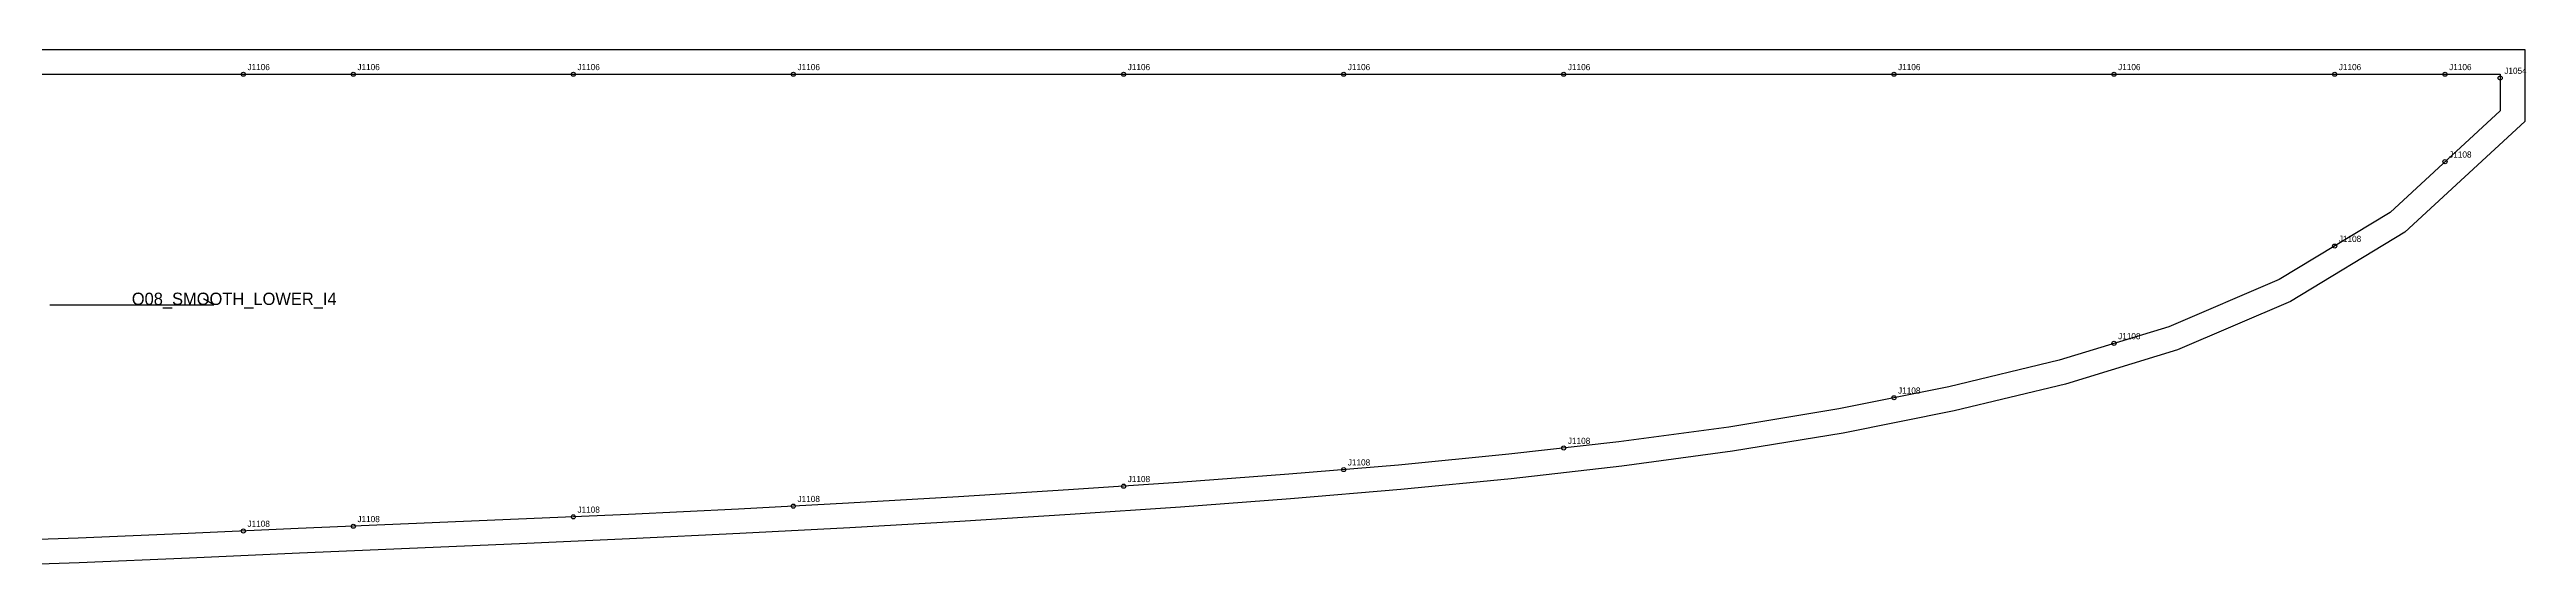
# Model space of a CAD drawing. Header units: millimetres. Extents: x -12 to 2306, y -253 to 12.
# Drawn here: x 1098 to 2306, y -240 to 12 of the extents above; entities that cross this region are included whole.
import ezdxf

# ---------------------------------------------------------------- set-up
doc = ezdxf.new("R2010")
doc.units = ezdxf.units.MM
for name, color, linetype in [('CUT', 1, 'Continuous'), ('GRAIN', 3, 'Continuous'), ('LABEL', 7, 'Continuous'), ('NOTCH', 2, 'Continuous'), ('SEW', 5, 'Continuous')]:
    doc.layers.add(name, color=color, linetype=linetype)

msp = doc.modelspace()

# ---------------------------------------------------------------- linework, layer by layer
at = {"layer": 'CUT'}
msp.add_lwpolyline([(1058.2, 12), (1111.9, 12), (1165.5, 12), (1219.2, 12), (1272.9, 12), (1326.5, 12), (1380.2, 12), (1433.8, 12), (1487.5, 12), (1541.1, 12), (1594.8, 12), (1648.4, 12), (1702.1, 12), (1755.7, 12), (1809.4, 12), (1863, 12), (1916.7, 12), (1970.4, 12), (2024, 12), (2077.7, 12), (2131.3, 12), (2185.1, 12), (2239.1, 12), (2304.8, 12), (2304.8, -3.7), (2304.8, -7.4), (2304.8, -10.9), (2304.8, -14.4), (2304.8, -23), (2246.3, -77), (2190.6, -110.7), (2135.5, -134.3), (2080.8, -150.9), (2026.6, -163.9), (1972.5, -174.8), (1918.5, -183.7), (1864.5, -191), (1810.6, -197.1), (1756.8, -202.3), (1703, -206.9), (1649.3, -210.9), (1595.6, -214.5), (1541.8, -217.9), (1488.1, -221), (1434.4, -223.8), (1380.7, -226.4), (1327, -228.8), (1273.4, -231.1), (1219.7, -233.3), (1166.1, -235.7), (1112.3, -238), (1058.5, -239.8)], dxfattribs=at)
at = {"layer": 'GRAIN'}
for p, q in [((1098, -112.4), (1178, -112.4)), ((1178, -112.4), (1173, -109.4))]:
    msp.add_line(p, q, dxfattribs=at)
at = {"layer": 'NOTCH'}
for centre in [(1192.4, 0), (1246, 0), (1353.3, 0), (1460.6, 0), (1621.6, 0), (1728.9, 0), (1836.2, 0), (1997.2, 0), (2104.5, 0), (2212.1, 0), (2265.9, 0), (2292.8, -1.8), (2265.9, -42.6), (2212.1, -83.7), (2104.5, -131.1), (1997.2, -157.6), (1836.2, -182.1), (1728.9, -192.6), (1621.6, -200.7), (1353.3, -215.6), (1460.6, -210.4), (1192.4, -222.5), (1246, -220.2)]:
    msp.add_circle(centre, 1, dxfattribs=at)
at = {"layer": 'SEW'}
msp.add_lwpolyline([(1058.2, 0), (1111.9, 0), (1165.5, 0), (1219.2, 0), (1272.9, 0), (1326.5, 0), (1380.2, 0), (1433.8, 0), (1487.5, 0), (1541.1, 0), (1594.8, 0), (1648.4, 0), (1702.1, 0), (1755.7, 0), (1809.4, 0), (1863, 0), (1916.7, 0), (1970.4, 0), (2024, 0), (2077.7, 0), (2131.3, 0), (2185.1, 0), (2239.1, 0), (2292.8, 0), (2292.8, -3.7), (2292.8, -7.4), (2292.8, -10.9), (2292.8, -14.4), (2292.8, -17.8), (2239.1, -67.4), (2185.1, -100), (2131.3, -123), (2077.7, -139.3), (2024, -152.2), (1970.4, -163), (1916.7, -171.9), (1863, -179.1), (1809.4, -185.1), (1755.7, -190.4), (1702.1, -194.9), (1648.4, -198.9), (1594.8, -202.5), (1541.1, -205.9), (1487.5, -209), (1433.8, -211.8), (1380.2, -214.4), (1326.5, -216.8), (1272.9, -219.1), (1219.2, -221.3), (1165.5, -223.7), (1111.9, -226), (1058.2, -227.8)], dxfattribs=at)

# ---------------------------------------------------------------- texts
at = {"layer": 'LABEL'}
for s, height, p in [('J1106', 3, (1194.4, 2)), ('J1106', 3, (1248, 2)), ('J1106', 3, (1355.3, 2)), ('J1106', 3, (1462.6, 2)), ('J1106', 3, (1623.6, 2)), ('J1106', 3, (1730.9, 2)), ('J1106', 3, (1838.2, 2)), ('J1106', 3, (1999.2, 2)), ('J1106', 3, (2106.5, 2)), ('J1106', 3, (2214.1, 2)), ('J1106', 3, (2267.9, 2)), ('J1054', 3, (2294.8, 0.2)), ('J1108', 3, (2267.9, -40.6)), ('J1108', 3, (2214.1, -81.7)), ('O08_SMOOTH_LOWER_I4', 6, (1138, -112.4)), ('J1108', 3, (2106.5, -129.1)), ('J1108', 3, (1999.2, -155.6)), ('J1108', 3, (1838.2, -180.1)), ('J1108', 3, (1730.9, -190.6)), ('J1108', 3, (1623.6, -198.7)), ('J1108', 3, (1248, -218.2)), ('J1108', 3, (1355.3, -213.6)), ('J1108', 3, (1462.6, -208.4)), ('J1108', 3, (1194.4, -220.5))]:
    msp.add_text(s, height=height, dxfattribs=at).set_placement(p)

doc.saveas('drawing.dxf')
